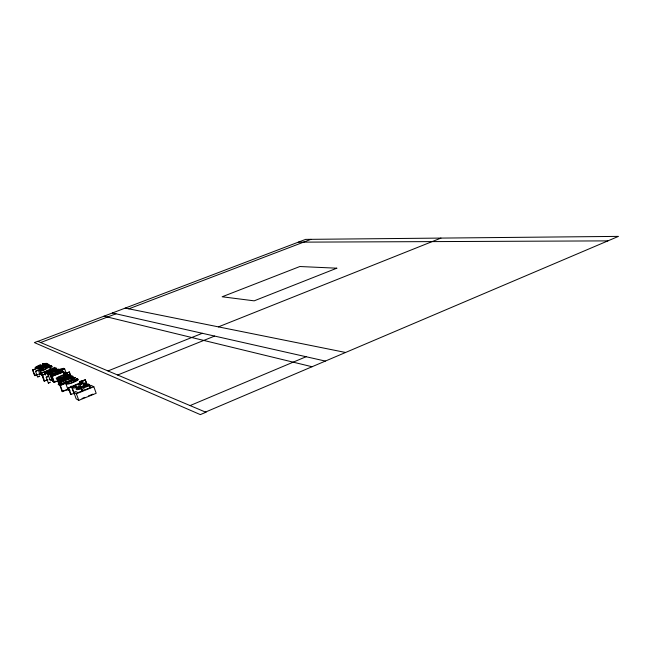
<?xml version="1.0" encoding="UTF-8"?>
<svg xmlns="http://www.w3.org/2000/svg" width="651" height="651" viewBox="0 0 651 651"><rect width="100%" height="100%" fill="white"/><g stroke="black" fill="none" stroke-linecap="round" stroke-linejoin="round"><path stroke-width="0.98" d="M70.039 390.34L68.331 390.34L68.339 389.811M68.176 390.12L65.93 383.903L67.289 382.78M41.461 374.423L40.004 374.463L40.061 374.024M37.864 368.718L39.15 367.758L32.55 369.98L48.052 363.95L46.547 364.853L49.411 364.625L43.397 367.669L39.426 368.848L37.864 368.718L39.898 374.284M64.62 368.718L62.341 370.216L61.894 369.996L62.789 369.052L57.573 370.452L60.527 370.256A4.801 0.814 -19.9 0 1 59.591 371.127C58.59 372.046 45.782 377.019 49.85 373.471L47.58 374L59.819 369.215L63.627 368.311L64.62 368.718L66.418 373.698M58.37 384.114L58.24 384.684L59.282 384.774M38.954 376.172C41.794 375.513 36.35 377.792 38.067 376.522M51.266 379.679L50.786 380.51L52.34 380.493M35.528 371.225L37.823 370.411L35.528 371.306L37.579 376.921M76.338 386.246C72.464 388.045 79.642 387.654 78.991 385.099L83.686 382.991L86.502 383.227L83.833 384.977L83.32 384.717C86.786 383.17 81.757 383.179 80.846 384.643C80.211 387.532 75.817 388.053 73.343 388.037L73.604 387.207L75.866 385.994L76.997 388.069M49.834 367.644C55.693 363.03 33.762 376.302 43.43 368.84L43.788 369.036C40.346 370.557 46.376 370.134 46.156 368.051C47.653 366.017 56.157 365.244 50.225 367.848L49.834 367.644L50.859 370.468M72.839 376.294L62.333 379.452L71.065 375.407L70.601 375.179L57.809 379.533L68.64 376.164L59.42 380.404L59.843 380.632L70.381 377.043L61.039 381.283L61.479 381.519L72.839 376.294L73.465 378.028M49.289 382.511L48.353 383.138L50.55 382.17M39.54 365.398L37.034 366.928L40.793 366.049L39.54 365.398L40.207 367.229M205.472 412.083L618.45 236.386L305.604 239.389L37.896 341.36M190.084 405.581L306.084 356.732M72.025 387.223L73.718 386.548L73.294 386.32C74.881 384.651 83.914 383.732 83.1 381.413L72.814 386.059L70.544 386.425L71.122 386.735L68.274 387.874L72.025 387.223L76.159 398.843L78.771 400.349L96.177 393.302L93.842 386.751L91.099 385.384L89.163 386.165L89.83 388.012M82.067 398.493L84.858 397.362M88.569 395.865L92.824 394.14M86.241 384.953L89.122 384.44L89.789 384.871C87.478 386.767 83.922 388.305 80.952 387.093L77.974 388.663L81.285 388.728L82.286 391.503M86.233 384.953L88.438 384.066L79.194 387.321L76.061 389.241L77.013 389.762L81.285 388.728M82.099 391.227L81.424 389.371L83.344 388.598L85.371 389.656L91.335 387.255L89.163 386.165M117.636 375.009L214.618 336.079M68.274 387.874L70.568 394.221L74.32 393.586M81.424 389.371L83.434 390.437L77.835 392.683L75.76 391.544L73.807 392.325L76.403 393.765L93.842 386.751M107.976 370.932L202.315 333.296M218.419 326.875L440.963 238.087M57.809 379.533L62.146 391.479L66.671 389.672M62.146 391.479L67.794 389.664M67.281 382.772L59.892 385.278L77.583 378.654L75.508 379.484C85.078 377.686 68.078 385.636 65.93 383.903M57.036 379.11L59.623 385.359L57.036 379.11L58.981 378.345C49.313 379.989 67.509 373.121 67.159 373.462L68.217 375.391M57.443 379.33L69.429 374.594L70.048 376.311M64.636 373.584L63.603 371.688L55.172 374.968L51.038 375.912L53.781 375.57L51.877 376.327L54.025 382.218L55.294 381.714M54.025 382.218L58.029 381.006M50.298 375.472L62.398 371.094L50.298 375.472L52.845 381.559L50.713 375.692M51.877 376.327L64.034 371.908M42.03 375.285L58.549 369.174L47.507 372.51L56.832 368.32L56.425 368.116L46.791 372.006A3.833 0.643 -19.9 0 0 45.676 372.787L46.115 373.186L48.483 372.738L42.03 375.285L44.138 381.055L46.905 379.964M44.138 381.055L48.109 379.875M51.559 379.053L49.688 379.793L50.07 380.005L47.962 374.203M67.598 373.682C49.582 380.249 60.486 378.622 68.982 374.374L69.429 374.594M41.371 373.047L45.863 371.648C47.45 370.159 55.18 369.361 54.847 367.343L41.371 373.047L43.845 378.972M32.55 369.98L34.584 375.529L36.407 374.813M34.584 375.529L40.281 373.65M39.459 369.605L51.038 365.431L39.459 369.605L41.876 375.415L39.825 369.809M128.841 308.834L310.975 239.332M40.679 342.532L115.976 313.798M85.598 379.981L79.471 381.689L85.208 379.785L87.21 384.472M69.445 372.087L63.692 373.707L69.445 372.087L70.967 376.327M42.47 363.942C59.396 360.638 21.629 373.283 40.582 364.65C42.339 367.254 47.637 362.257 42.836 364.129L42.47 363.942L43.137 365.764M55.001 381.738L53.17 381.787L51.038 375.912M55.579 381.266L56.32 381.136M298.345 242.156L607.871 240.886M46.213 377.271L48.613 376.327L46.205 377.173L48.353 383.138M125.204 308.102L345.583 352.476M112.379 312.985L325.354 361.077M103.989 316.183L312.049 366.741M59.998 385.563L60.429 385.807M32.908 370.183L34.942 375.733M50.225 367.848L50.908 369.727M52.267 376.538L54.415 382.438M47.58 374L48.483 376.481M42.836 364.129L43.503 365.952M44.675 372.429L45.367 374.333M44.341 372.242L45.383 375.106M41.754 373.259L42.795 376.115M42.421 375.497L44.528 381.283M63.692 373.707L64.303 375.407M62.341 370.216L62.944 371.884M68.754 388.134L71.049 394.498M61.894 369.996L62.496 371.664M61.479 381.519L62.431 384.139M61.039 381.283L62.301 384.774M59.843 380.632L61.414 384.977M54.847 367.343L55.538 369.231M59.42 380.404L60.991 384.741M58.24 379.761L62.602 391.739M72.375 376.058L73.002 377.792M70.601 375.179L71.228 376.905M69.096 371.916L70.926 377.002M76.403 393.765L78.771 400.349M67.159 373.462L67.769 375.163M71.61 386.995L73.905 393.35M63.603 371.688L64.506 374.211M64.156 373.943L64.766 375.643M85.208 379.785L86.493 383.382M79.471 381.689L80.114 383.488M80.952 387.093L81.936 389.851M75.54 377.637C60.006 387.76 58.191 379.199 75.54 377.637M76.916 379.883C65.263 387.085 64.701 381.445 76.916 379.883M58.736 370.818C47.832 377.303 47.531 372.396 58.736 370.818M47.71 365.162C37.473 371.2 37.229 366.521 47.71 365.162M87.844 385.4L84.785 386.816L82.587 386.434L86.152 385.237L87.844 385.4M73.661 378.443C60.624 385.799 63.513 378.727 73.661 378.443M205.887 412.254L200.345 414.614L34.381 342.589L37.758 341.303L205.887 412.254M336.811 268.196L254.167 300.843L222.162 296.775L299.859 266.519L336.811 268.196"/></g></svg>
